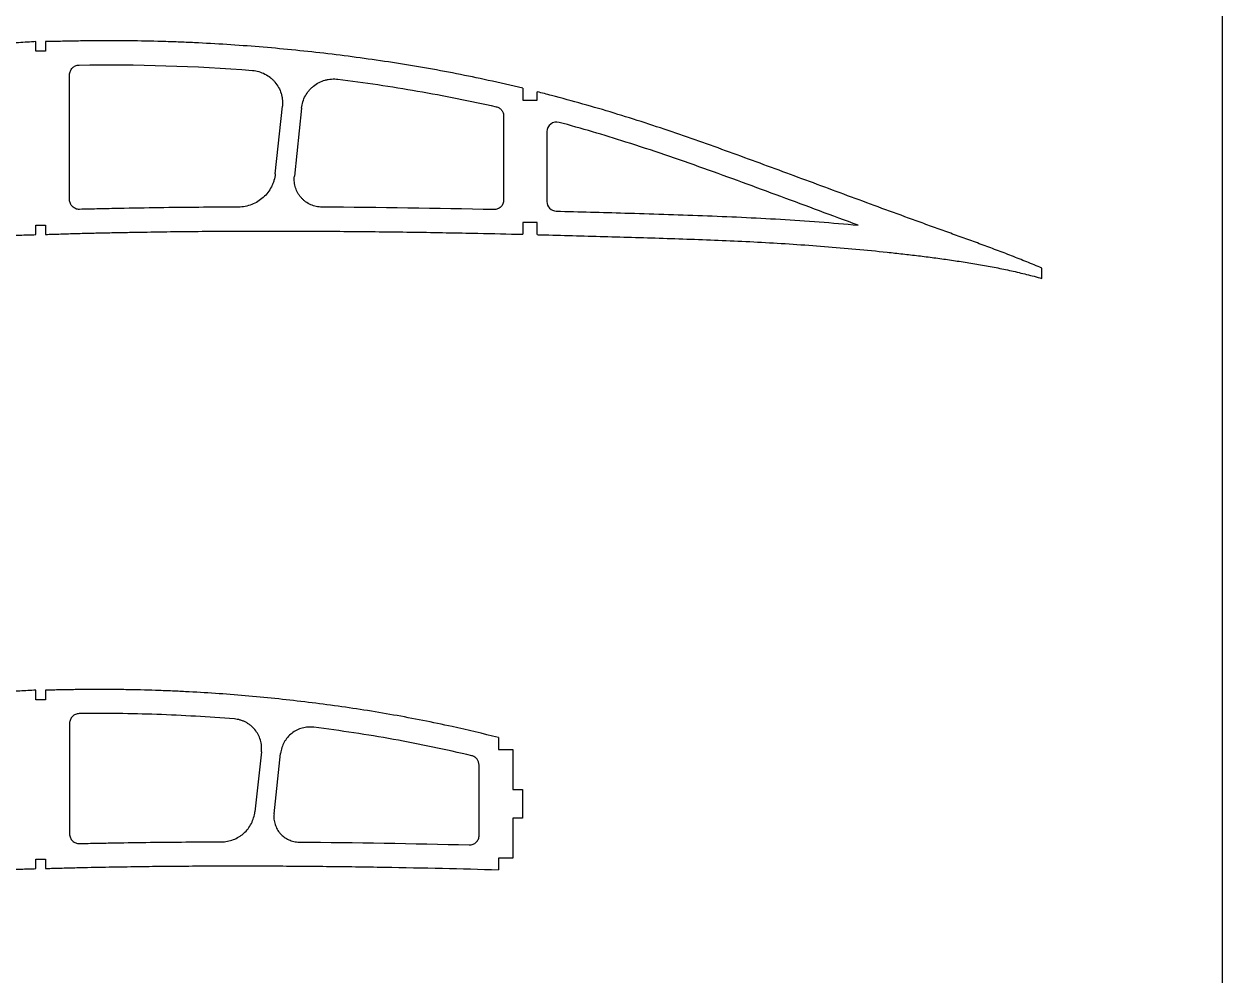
# Model space of a CAD drawing. Header units: millimetres. Extents: x -11497 to 404, y -3854 to 414.
# Drawn here: x -8604.6 to -8355.3, y -1903.2 to -1705.3 of the extents above; entities that cross this region are included whole.
import ezdxf

# ---------------------------------------------------------------- set-up
doc = ezdxf.new("R2010")
doc.units = ezdxf.units.MM
doc.layers.add('7', color=1, linetype='Continuous')

msp = doc.modelspace()

# ---------------------------------------------------------------- linework, layer by layer
for p, q in [((-8602.1145, -1710.9278), (-8602.1145, -1708.9394)), ((-8600.1145, -1708.9278), (-8600.1145, -1710.9278)), ((-8600.1145, -1710.9278), (-8602.1145, -1710.9278)), ((-8500.8012, -1718.6543), (-8500.8012, -1721.1543)), ((-8497.8012, -1721.1543), (-8497.8012, -1719.3941)), ((-8500.8012, -1721.1543), (-8497.8012, -1721.1543)), ((-8602.1145, -1749.1147), (-8602.1145, -1747.1147)), ((-8602.1145, -1747.1147), (-8600.1145, -1747.1147)), ((-8600.1145, -1747.1147), (-8600.1145, -1749.065)), ((-8497.8012, -1746.6209), (-8500.8012, -1746.6209)), ((-8500.8012, -1746.6209), (-8500.8012, -1749.0462)), ((-8497.8012, -1749.1209), (-8497.8012, -1746.6209)), ((-8602.1145, -1845.9258), (-8602.1145, -1843.9394)), ((-8600.1145, -1843.9258), (-8600.1145, -1845.9258)), ((-8600.1145, -1845.9258), (-8602.1145, -1845.9258)), ((-8505.9054, -1853.8049), (-8505.9054, -1856.3049)), ((-8505.9054, -1856.3049), (-8502.9054, -1856.3049)), ((-8502.9054, -1856.3049), (-8502.9054, -1864.5843)), ((-8502.9054, -1864.5843), (-8500.9054, -1864.5843)), ((-8500.9054, -1864.5843), (-8500.9054, -1870.5843)), ((-8500.9054, -1870.5843), (-8502.9054, -1870.5843)), ((-8502.9054, -1870.5843), (-8502.9054, -1878.895)), ((-8602.1145, -1881.0901), (-8602.1145, -1879.0901)), ((-8602.1145, -1879.0901), (-8600.1145, -1879.0901)), ((-8600.1145, -1879.0901), (-8600.1145, -1881.0442)), ((-8502.9054, -1878.895), (-8505.9054, -1878.895)), ((-8505.9054, -1878.895), (-8505.9054, -1881.3113))]:
    msp.add_line(p, q)
at = {"color": 7, "linetype": 'Continuous', "lineweight": 25}
for p, q in [((-8595.1145, -1741.8541), (-8595.1145, -1715.8111)), ((-8552.3183, -1736.4436), (-8550.8506, -1722.4074)), ((-8546.8655, -1722.7815), (-8548.3506, -1736.9783)), ((-8504.8012, -1724.4377), (-8504.8012, -1741.9044)), ((-8495.8012, -1727.6735), (-8495.8012, -1742.2213)), ((-8392.8358, -1758.2364), (-8392.8365, -1756.0747)), ((-8595.1145, -1850.82), (-8595.1145, -1873.8641)), ((-8555.1927, -1856.7566), (-8556.5617, -1869.2277)), ((-8552.5845, -1869.6836), (-8551.2024, -1857.1019)), ((-8509.9054, -1874.1509), (-8509.9054, -1859.5348))]:
    msp.add_line(p, q, dxfattribs=at)
at = {"color": 7, "linetype": 'Continuous'}
for centre, start, end in [((-8493.8012, -1727.6735), 74.84851, 180), ((-8493.8012, -1742.2213), 180, 268.488702)]:
    msp.add_arc(centre, 2, start, end, dxfattribs=at)
at = {"color": 7, "linetype": 'Continuous', "lineweight": 25}
for points, knots in [([(-8602.1145, -1708.9394), (-8603.328, -1709.009), (-8605.7543, -1709.1682), (-8609.3909, -1709.4402), (-8613.0259, -1709.7167), (-8616.6584, -1710.0094), (-8620.2845, -1710.3614), (-8623.9055, -1710.7504), (-8627.5202, -1711.1859), (-8632.3303, -1711.83), (-8638.3238, -1712.7531), (-8644.2851, -1713.8487), (-8649.0313, -1714.8307), (-8652.5784, -1715.6224), (-8656.1118, -1716.4697), (-8659.6304, -1717.3735), (-8663.1331, -1718.3344), (-8666.6182, -1719.3554), (-8670.0816, -1720.4459), (-8673.5213, -1721.6073), (-8676.9324, -1722.8488), (-8680.3115, -1724.1738), (-8683.6517, -1725.5934), (-8686.941, -1727.1267), (-8690.1703, -1728.782), (-8693.3307, -1730.5648), (-8696.4171, -1732.4724), (-8698.9192, -1734.17), (-8700.8693, -1735.6005), (-8702.3022, -1736.7124), (-8703.702, -1737.8659), (-8705.0617, -1739.0663), (-8706.1633, -1740.1012), (-8707.0247, -1740.9495), (-8707.6646, -1741.5921), (-8708.2939, -1742.2449), (-8708.9053, -1742.9145), (-8709.4921, -1743.6063), (-8710.0423, -1744.3272), (-8710.4601, -1744.9575), (-8710.7561, -1745.4848), (-8710.9564, -1745.8916), (-8711.1, -1746.2411), (-8711.1983, -1746.5268), (-8711.2633, -1746.7439), (-8711.3179, -1746.9638), (-8711.3747, -1747.2603), (-8711.4201, -1747.6361), (-8711.4164, -1748.0146), (-8711.3896, -1748.3157), (-8711.3569, -1748.5398), (-8711.3128, -1748.762), (-8711.2543, -1748.9803), (-8711.1805, -1749.1943), (-8711.0794, -1749.3964), (-8710.9714, -1749.5951), (-8710.8688, -1749.7971), (-8710.7557, -1749.9935), (-8710.6289, -1750.1812), (-8710.4917, -1750.3616), (-8710.2981, -1750.5932), (-8709.9439, -1750.9863), (-8709.4966, -1751.394), (-8709.0172, -1751.7623), (-8708.5198, -1752.1061), (-8707.8657, -1752.4857), (-8706.7596, -1752.9789), (-8705.2949, -1753.3735), (-8703.4951, -1753.6076), (-8701.6893, -1753.7757), (-8699.8796, -1753.8995), (-8698.0673, -1753.9763), (-8696.2538, -1754.0171), (-8694.4398, -1754.0206), (-8692.626, -1753.9944), (-8690.8126, -1753.9436), (-8688.9998, -1753.8761), (-8687.1873, -1753.797), (-8685.3749, -1753.7134), (-8683.5626, -1753.6262), (-8681.1464, -1753.5045), (-8678.1264, -1753.3408), (-8674.5032, -1753.1225), (-8670.8805, -1752.8882), (-8667.258, -1752.6431), (-8663.6352, -1752.3932), (-8660.0117, -1752.1436), (-8656.3873, -1751.8986), (-8652.7619, -1751.6572), (-8649.1354, -1751.4213), (-8645.5076, -1751.1927), (-8641.8785, -1750.9705), (-8637.038, -1750.6839), (-8632.1946, -1750.4143), (-8627.3484, -1750.1599), (-8623.7122, -1749.9779), (-8620.0745, -1749.8043), (-8617.0418, -1749.6665), (-8614.6147, -1749.5622), (-8612.7941, -1749.4851), (-8610.9731, -1749.4095), (-8609.1515, -1749.3393), (-8607.3295, -1749.2747), (-8604.9841, -1749.1967), (-8603.2456, -1749.1431), (-8602.1145, -1749.1147)], [0, 0, 0, 0, 0.008250743, 0.016501486, 0.024752229, 0.033002972, 0.041253715, 0.049504458, 0.057755201, 0.066005944, 0.08250743, 0.099008916, 0.107259659, 0.115510402, 0.123761145, 0.132011888, 0.140262631, 0.148513373, 0.156764116, 0.165014859, 0.173265602, 0.181516345, 0.189767088, 0.198017831, 0.206268574, 0.214519317, 0.22277006, 0.231020803, 0.235146175, 0.239271546, 0.243396918, 0.247522289, 0.251647661, 0.253710346, 0.255773032, 0.257835718, 0.259898404, 0.261961089, 0.264023775, 0.266086461, 0.267117804, 0.268149147, 0.269180489, 0.269696161, 0.270211832, 0.270727504, 0.271243175, 0.272274518, 0.273305861, 0.273821532, 0.274337204, 0.274852875, 0.275368547, 0.275884218, 0.27639989, 0.276915561, 0.277431232, 0.277946904, 0.278462575, 0.278978247, 0.279493918, 0.280525261, 0.282587947, 0.28361929, 0.284650632, 0.286713318, 0.288776004, 0.292901375, 0.297026747, 0.301152118, 0.30527749, 0.309402861, 0.313528233, 0.317653604, 0.321778976, 0.325904347, 0.330029719, 0.33415509, 0.338280462, 0.342405833, 0.346531205, 0.354781948, 0.363032691, 0.371283434, 0.379534177, 0.38778492, 0.396035663, 0.404286406, 0.412537149, 0.420787892, 0.429038634, 0.437289377, 0.44554012, 0.462041606, 0.470292349, 0.478543092, 0.486793835, 0.495044578, 0.49916995, 0.503295321, 0.507420693, 0.511546064, 0.515671436, 0.519796807, 0.527473097, 0.527473097, 0.527473097, 0.527473097]), ([(-8500.8012, -1718.6543), (-8503.1976, -1718.0751), (-8509.9947, -1716.5129), (-8519.053, -1714.7398), (-8527.9512, -1713.2756), (-8534.6445, -1712.3047), (-8541.3537, -1711.4527), (-8548.077, -1710.718), (-8554.8113, -1710.0939), (-8561.5556, -1709.5872), (-8567.1821, -1709.2597), (-8571.6863, -1709.0588), (-8576.1921, -1708.8971), (-8580.6997, -1708.7946), (-8585.2083, -1708.7533), (-8588.5898, -1708.7557), (-8591.9712, -1708.7856), (-8595.3521, -1708.8526), (-8598.0664, -1708.9037), (-8599.654, -1708.9233), (-8600.1145, -1708.9278)], [0.528325857, 0.528325857, 0.528325857, 0.528325857, 0.5625, 0.625, 0.65625, 0.6875, 0.71875, 0.75, 0.78125, 0.8125, 0.84375, 0.859375, 0.875, 0.90625, 0.921875, 0.9375, 0.953125, 0.96875, 0.984375, 0.990758762, 0.990758762, 0.990758762, 0.990758762]), ([(-8595.1145, -1715.8111), (-8595.1145, -1715.6805), (-8595.1018, -1715.5521), (-8595.0522, -1715.2994), (-8595.0147, -1715.1739), (-8594.9165, -1714.9339), (-8594.8565, -1714.82), (-8594.7146, -1714.6043), (-8594.6319, -1714.5019), (-8594.4512, -1714.3178), (-8594.3526, -1714.235), (-8594.1385, -1714.0883), (-8594.024, -1714.0252), (-8593.6693, -1713.8724), (-8593.4108, -1713.816), (-8593.1497, -1713.8114)], [0, 0, 0, 0, 0.125, 0.125, 0.25, 0.25, 0.375, 0.375, 0.5, 0.5, 0.625, 0.625, 0.75, 0.75, 1, 1, 1, 1]), ([(-8557.059, -1714.947), (-8556.6057, -1714.9829), (-8556.1631, -1715.0633), (-8555.2988, -1715.3102), (-8554.873, -1715.4793), (-8554.0742, -1715.8933), (-8553.6985, -1716.1378), (-8553.1709, -1716.5617), (-8553.0003, -1716.7134), (-8552.6783, -1717.03), (-8552.5261, -1717.1954), (-8552.0958, -1717.7122), (-8551.8429, -1718.0851), (-8551.4114, -1718.8844), (-8551.2389, -1719.299), (-8551.0428, -1719.9426), (-8550.9879, -1720.1608), (-8550.8997, -1720.6046), (-8550.8666, -1720.8301), (-8550.8017, -1721.5044), (-8550.8033, -1721.9552), (-8550.8506, -1722.4075)], [0, 0, 0, 0, 0.125, 0.125, 0.25, 0.25, 0.375, 0.375, 0.4375, 0.4375, 0.5, 0.5, 0.625, 0.625, 0.75, 0.75, 0.8125, 0.8125, 0.875, 0.875, 1, 1, 1, 1]), ([(-8546.8656, -1722.7816), (-8546.8184, -1722.3306), (-8546.7271, -1721.8915), (-8546.4594, -1721.036), (-8546.2803, -1720.6157), (-8545.848, -1719.8294), (-8545.595, -1719.4609), (-8545.1598, -1718.9451), (-8545.0044, -1718.7787), (-8544.681, -1718.4652), (-8544.5125, -1718.3174), (-8543.987, -1717.9006), (-8543.6097, -1717.6573), (-8542.8027, -1717.2453), (-8542.3853, -1717.0827), (-8541.7394, -1716.9014), (-8541.5207, -1716.8515), (-8541.0765, -1716.7732), (-8540.8509, -1716.745), (-8540.177, -1716.6947), (-8539.7274, -1716.7057), (-8539.2775, -1716.7621)], [0, 0, 0, 0, 0.125, 0.125, 0.25, 0.25, 0.375, 0.375, 0.4375, 0.4375, 0.5, 0.5, 0.625, 0.625, 0.75, 0.75, 0.8125, 0.8125, 0.875, 0.875, 1, 1, 1, 1]), ([(-8539.2776, -1716.7621), (-8533.7217, -1717.4581), (-8528.1977, -1718.2727), (-8517.2227, -1720.1727), (-8511.772, -1721.2592), (-8506.3594, -1722.4874)], [0, 0, 0, 0, 0.5, 0.5, 1, 1, 1, 1]), ([(-8392.8365, -1756.0747), (-8393.8707, -1755.6262), (-8395.9594, -1754.7777), (-8399.1006, -1753.5257), (-8402.2601, -1752.3203), (-8405.4289, -1751.1402), (-8408.6072, -1749.9855), (-8411.7882, -1748.8387), (-8414.9706, -1747.6954), (-8419.2094, -1746.1593), (-8424.5032, -1744.2256), (-8430.8495, -1741.8888), (-8437.1915, -1739.5399), (-8443.5331, -1737.1902), (-8449.8747, -1734.8405), (-8458.3388, -1731.7304), (-8466.8309, -1728.6971), (-8475.3843, -1725.8405), (-8483.9846, -1723.129), (-8491.4692, -1721.013), (-8496.8184, -1719.6414), (-8497.8012, -1719.3941)], [0, 0, 0, 0, 0.015625, 0.03125, 0.046875, 0.0625, 0.078125, 0.09375, 0.109375, 0.125, 0.15625, 0.1875, 0.21875, 0.25, 0.28125, 0.3125, 0.375, 0.40625, 0.4375, 0.5, 0.514048424, 0.514048424, 0.514048424, 0.514048424]), ([(-8506.3594, -1722.4874), (-8506.1382, -1722.5376), (-8505.9316, -1722.6229), (-8505.5473, -1722.8637), (-8505.3803, -1723.0125), (-8505.0972, -1723.3668), (-8504.9888, -1723.5625), (-8504.8388, -1723.9904), (-8504.8012, -1724.2109), (-8504.8012, -1724.4377)], [0, 0, 0, 0, 0.25, 0.25, 0.5, 0.5, 0.75, 0.75, 1, 1, 1, 1]), ([(-8431.068, -1747.1365), (-8436.417, -1745.164), (-8441.7618, -1743.179), (-8452.4547, -1739.2184), (-8457.8021, -1737.2412), (-8468.5387, -1733.4095), (-8473.9292, -1731.5591), (-8483.9684, -1728.3743), (-8488.6063, -1727.0082), (-8493.2785, -1725.743)], [0, 0, 0, 0, 0.25, 0.25, 0.5, 0.5, 0.75, 0.75, 0.961910179, 0.961910179, 0.961910179, 0.961910179]), ([(-8552.3183, -1736.4435), (-8552.3678, -1736.9169), (-8552.4599, -1737.3789), (-8552.6595, -1738.0553), (-8552.7364, -1738.278), (-8552.9112, -1738.7178), (-8553.0095, -1738.9354), (-8553.3307, -1739.5672), (-8553.5807, -1739.9644), (-8554.1516, -1740.7116), (-8554.4762, -1741.0643), (-8555.1751, -1741.6962), (-8555.5503, -1741.9779), (-8556.3522, -1742.4729), (-8556.7814, -1742.6862), (-8557.658, -1743.026), (-8558.1092, -1743.1553), (-8559.0379, -1743.3317), (-8559.5139, -1743.3778), (-8559.9898, -1743.3796)], [0, 0, 0, 0, 0.125, 0.125, 0.1875, 0.1875, 0.25, 0.25, 0.375, 0.375, 0.5, 0.5, 0.625, 0.625, 0.75, 0.75, 0.875, 0.875, 1, 1, 1, 1]), ([(-8542.5982, -1743.3961), (-8543.0065, -1743.3938), (-8543.4077, -1743.3491), (-8544.1968, -1743.1774), (-8544.5877, -1743.0484), (-8545.3232, -1742.717), (-8545.6714, -1742.5146), (-8546.1637, -1742.1546), (-8546.3221, -1742.0254), (-8546.6216, -1741.7541), (-8546.9055, -1741.4685), (-8547.1588, -1741.1546), (-8547.3965, -1740.8263), (-8547.5079, -1740.6542), (-8547.8108, -1740.1274), (-8547.974, -1739.7594), (-8548.161, -1739.1827), (-8548.2139, -1738.9851), (-8548.2981, -1738.5875), (-8548.3295, -1738.388), (-8548.3925, -1737.7874), (-8548.3931, -1737.3843), (-8548.3506, -1736.9782)], [0, 0, 0, 0, 0.125, 0.125, 0.25, 0.25, 0.375, 0.375, 0.4375, 0.4375, 0.5, 0.5625, 0.5625, 0.625, 0.625, 0.75, 0.75, 0.8125, 0.8125, 0.875, 0.875, 1, 1, 1, 1]), ([(-8593.0596, -1743.8538), (-8593.194, -1743.8575), (-8593.3264, -1743.8477), (-8593.5876, -1743.8023), (-8593.7177, -1743.7661), (-8593.9659, -1743.6691), (-8594.0839, -1743.6089), (-8594.3078, -1743.465), (-8594.4137, -1743.3808), (-8594.6989, -1743.1034), (-8594.853, -1742.8779), (-8595.0079, -1742.5118), (-8595.0478, -1742.3833), (-8595.1011, -1742.1212), (-8595.1145, -1741.9885), (-8595.1145, -1741.8541)], [0, 0, 0, 0, 0.125, 0.125, 0.25, 0.25, 0.375, 0.375, 0.5, 0.5, 0.75, 0.75, 0.875, 0.875, 1, 1, 1, 1]), ([(-8504.8012, -1741.9044), (-8504.8012, -1742.0383), (-8504.8146, -1742.17), (-8504.8667, -1742.4289), (-8504.9063, -1742.5575), (-8505.0093, -1742.8023), (-8505.0723, -1742.9182), (-8505.2213, -1743.1375), (-8505.3079, -1743.2409), (-8505.5913, -1743.518), (-8505.8197, -1743.666), (-8506.3107, -1743.8602), (-8506.5779, -1743.9088), (-8506.8456, -1743.9028)], [0, 0, 0, 0, 0.125, 0.125, 0.25, 0.25, 0.375, 0.375, 0.5, 0.5, 0.75, 0.75, 1, 1, 1, 1]), ([(-8559.9897, -1743.3796), (-8565.5022, -1743.4007), (-8571.0143, -1743.4487), (-8579.2818, -1743.5664), (-8582.0376, -1743.6124), (-8586.171, -1743.6948), (-8587.5487, -1743.7256), (-8590.3042, -1743.786), (-8591.682, -1743.8161), (-8593.0596, -1743.8538)], [0, 0, 0, 0, 0.5, 0.5, 0.75, 0.75, 0.875, 0.875, 1, 1, 1, 1]), ([(-8493.854, -1744.2206), (-8489.1037, -1744.3459), (-8484.3538, -1744.479), (-8474.2053, -1744.7735), (-8468.807, -1744.9386), (-8458.0141, -1745.3484), (-8452.6197, -1745.5961), (-8441.838, -1746.2423), (-8436.4508, -1746.6425), (-8431.068, -1747.1365)], [0.030053306, 0.030053306, 0.030053306, 0.030053306, 0.25, 0.25, 0.5, 0.5, 0.75, 0.75, 1, 1, 1, 1]), ([(-8600.1145, -1749.065), (-8599.6096, -1749.0519), (-8598.0177, -1749.0089), (-8595.8821, -1748.9393), (-8593.707, -1748.8747), (-8591.5313, -1748.8146), (-8588.8105, -1748.7562), (-8585.5444, -1748.683), (-8581.1878, -1748.5999), (-8575.7389, -1748.5131), (-8569.1958, -1748.4372), (-8562.6487, -1748.3887), (-8556.0979, -1748.3662), (-8549.544, -1748.3678), (-8542.9874, -1748.3913), (-8536.4285, -1748.4379), (-8529.8677, -1748.5052), (-8521.1179, -1748.6224), (-8511.4286, -1748.7984), (-8503.9268, -1748.9699), (-8500.8012, -1749.0462)], [0.531996511, 0.531996511, 0.531996511, 0.531996511, 0.535421807, 0.542796064, 0.546483193, 0.550170321, 0.557544578, 0.564918835, 0.572293092, 0.587041606, 0.60179012, 0.616538634, 0.631287149, 0.646035663, 0.660784177, 0.675532691, 0.690281205, 0.705029719, 0.734526747, 0.755593368, 0.755593368, 0.755593368, 0.755593368]), ([(-8497.8012, -1749.1209), (-8497.5505, -1749.1273), (-8492.9236, -1749.2452), (-8486.1089, -1749.4329), (-8477.3587, -1749.6835), (-8470.7975, -1749.8849), (-8464.2384, -1750.11), (-8457.6825, -1750.3749), (-8451.1312, -1750.6948), (-8444.5858, -1751.0814), (-8438.0485, -1751.5492), (-8431.5208, -1752.1004), (-8426.0911, -1752.6383), (-8421.7547, -1753.1203), (-8418.5063, -1753.5064), (-8415.2623, -1753.9195), (-8412.0231, -1754.3614), (-8408.7903, -1754.8404), (-8405.5662, -1755.3688), (-8402.3547, -1755.9618), (-8399.1575, -1756.6244), (-8395.984, -1757.3831), (-8393.8753, -1757.9184), (-8392.8358, -1758.2364)], [0.762333647, 0.762333647, 0.762333647, 0.762333647, 0.764023775, 0.793520803, 0.808269317, 0.823017831, 0.837766345, 0.852514859, 0.867263373, 0.882011888, 0.896760402, 0.911508916, 0.92625743, 0.933631687, 0.941005944, 0.948380201, 0.955754458, 0.963128715, 0.970502972, 0.977877229, 0.985251486, 0.992625743, 1, 1, 1, 1]), ([(-8602.1145, -1843.9394), (-8603.2331, -1843.9858), (-8605.4703, -1844.1083), (-8608.8232, -1844.3472), (-8612.1741, -1844.6039), (-8615.523, -1844.8763), (-8618.8666, -1845.2013), (-8622.2058, -1845.5617), (-8625.5395, -1845.9643), (-8629.9762, -1846.5601), (-8635.5051, -1847.4141), (-8641.0054, -1848.4271), (-8645.3851, -1849.3352), (-8648.6585, -1850.0673), (-8651.9194, -1850.8508), (-8655.1669, -1851.6867), (-8658.4, -1852.5753), (-8661.6169, -1853.5197), (-8664.8141, -1854.5277), (-8667.9891, -1855.6023), (-8671.1385, -1856.7496), (-8674.2576, -1857.9756), (-8677.3414, -1859.2883), (-8680.3781, -1860.7059), (-8683.359, -1862.2373), (-8686.2767, -1863.8856), (-8689.1251, -1865.6507), (-8691.4346, -1867.2206), (-8693.2339, -1868.544), (-8694.5559, -1869.5728), (-8695.8474, -1870.6398), (-8697.1014, -1871.7506), (-8698.1174, -1872.708), (-8698.9119, -1873.4925), (-8699.5017, -1874.0872), (-8700.082, -1874.6911), (-8700.6447, -1875.3113), (-8701.184, -1875.9525), (-8701.6885, -1876.6211), (-8702.0706, -1877.2057), (-8702.3389, -1877.6954), (-8702.5204, -1878.0727), (-8702.6481, -1878.3974), (-8702.7346, -1878.6626), (-8702.7916, -1878.8638), (-8702.8381, -1879.0677), (-8702.884, -1879.3424), (-8702.9243, -1879.6897), (-8702.92, -1880.0392), (-8702.899, -1880.3175), (-8702.8732, -1880.5248), (-8702.8378, -1880.7307), (-8702.7905, -1880.9335), (-8702.7304, -1881.133), (-8702.6448, -1881.3226), (-8702.551, -1881.5087), (-8702.46, -1881.6969), (-8702.359, -1881.8801), (-8702.2456, -1882.0557), (-8702.1225, -1882.2247), (-8701.9481, -1882.442), (-8701.6268, -1882.8098), (-8701.2189, -1883.1919), (-8700.7797, -1883.5365), (-8700.3245, -1883.8596), (-8699.7233, -1884.2151), (-8698.7071, -1884.6818), (-8697.3572, -1885.0572), (-8695.6957, -1885.2795), (-8694.0277, -1885.4339), (-8692.3564, -1885.5493), (-8690.6826, -1885.6194), (-8689.0078, -1885.6573), (-8687.3325, -1885.6597), (-8685.6574, -1885.6353), (-8683.9828, -1885.5869), (-8682.3087, -1885.5234), (-8680.635, -1885.4492), (-8678.9614, -1885.3704), (-8677.2879, -1885.2883), (-8675.0568, -1885.174), (-8672.2683, -1885.0207), (-8668.923, -1884.8162), (-8665.5784, -1884.5968), (-8662.2341, -1884.3675), (-8658.8898, -1884.134), (-8655.5451, -1883.9007), (-8652.1997, -1883.6713), (-8648.8536, -1883.4457), (-8645.5068, -1883.2252), (-8642.1591, -1883.0113), (-8638.8105, -1882.8036), (-8634.3444, -1882.5352), (-8629.8764, -1882.2828), (-8625.4064, -1882.0444), (-8622.0528, -1881.8741), (-8618.6982, -1881.7112), (-8615.9018, -1881.5813), (-8613.6641, -1881.4844), (-8611.9856, -1881.4114), (-8610.3069, -1881.3391), (-8608.6277, -1881.2755), (-8606.948, -1881.221), (-8604.7772, -1881.1577), (-8603.1659, -1881.1148), (-8602.1145, -1881.0901)], [0, 0, 0, 0, 0.008250743, 0.016501486, 0.024752229, 0.033002972, 0.041253715, 0.049504458, 0.057755201, 0.066005944, 0.08250743, 0.099008916, 0.107259659, 0.115510402, 0.123761145, 0.132011888, 0.140262631, 0.148513373, 0.156764116, 0.165014859, 0.173265602, 0.181516345, 0.189767088, 0.198017831, 0.206268574, 0.214519317, 0.22277006, 0.231020803, 0.235146175, 0.239271546, 0.243396918, 0.247522289, 0.251647661, 0.253710346, 0.255773032, 0.257835718, 0.259898404, 0.261961089, 0.264023775, 0.266086461, 0.267117804, 0.268149147, 0.269180489, 0.269696161, 0.270211832, 0.270727504, 0.271243175, 0.272274518, 0.273305861, 0.273821532, 0.274337204, 0.274852875, 0.275368547, 0.275884218, 0.27639989, 0.276915561, 0.277431232, 0.277946904, 0.278462575, 0.278978247, 0.279493918, 0.280525261, 0.282587947, 0.28361929, 0.284650632, 0.286713318, 0.288776004, 0.292901375, 0.297026747, 0.301152118, 0.30527749, 0.309402861, 0.313528233, 0.317653604, 0.321778976, 0.325904347, 0.330029719, 0.33415509, 0.338280462, 0.342405833, 0.346531205, 0.354781948, 0.363032691, 0.371283434, 0.379534177, 0.38778492, 0.396035663, 0.404286406, 0.412537149, 0.420787892, 0.429038634, 0.437289377, 0.44554012, 0.462041606, 0.470292349, 0.478543092, 0.486793835, 0.495044578, 0.49916995, 0.503295321, 0.507420693, 0.511546064, 0.515671436, 0.519796807, 0.527538551, 0.527538551, 0.527538551, 0.527538551]), ([(-8505.9054, -1853.8049), (-8509.0981, -1852.9926), (-8516.3417, -1851.273), (-8525.6813, -1849.4259), (-8533.8678, -1848.0617), (-8540.0262, -1847.1562), (-8546.1993, -1846.3598), (-8552.3856, -1845.6709), (-8558.5822, -1845.0841), (-8564.7882, -1844.6052), (-8569.9658, -1844.2931), (-8574.1108, -1844.0998), (-8578.2573, -1843.9419), (-8582.4056, -1843.8398), (-8586.5549, -1843.7923), (-8589.667, -1843.7888), (-8592.7791, -1843.8088), (-8595.8907, -1843.8659), (-8598.3358, -1843.9061), (-8599.7438, -1843.9221), (-8600.1145, -1843.9258)], [0.512879647, 0.512879647, 0.512879647, 0.512879647, 0.5625, 0.625, 0.65625, 0.6875, 0.71875, 0.75, 0.78125, 0.8125, 0.84375, 0.859375, 0.875, 0.90625, 0.921875, 0.9375, 0.953125, 0.96875, 0.984375, 0.989958729, 0.989958729, 0.989958729, 0.989958729]), ([(-8593.1423, -1848.8202), (-8593.2732, -1848.822), (-8593.4017, -1848.8365), (-8593.6542, -1848.8899), (-8593.7795, -1848.9294), (-8594.0185, -1849.0313), (-8594.1318, -1849.0932), (-8594.3458, -1849.2387), (-8594.4472, -1849.3231), (-8594.6288, -1849.5072), (-8594.7102, -1849.6074), (-8594.8539, -1849.8243), (-8594.9152, -1849.9401), (-8595.0624, -1850.2982), (-8595.1145, -1850.5582), (-8595.1145, -1850.82)], [0, 0, 0, 0, 0.125, 0.125, 0.25, 0.25, 0.375, 0.375, 0.5, 0.5, 0.625, 0.625, 0.75, 0.75, 1, 1, 1, 1]), ([(-8560.8326, -1849.932), (-8566.2093, -1849.4979), (-8571.59, -1849.1848), (-8579.6673, -1848.9037), (-8582.3608, -1848.8414), (-8586.4026, -1848.7958), (-8587.7502, -1848.7899), (-8590.4458, -1848.7933), (-8591.7939, -1848.8014), (-8593.1423, -1848.8202)], [0, 0, 0, 0, 0.5, 0.5, 0.75, 0.75, 0.875, 0.875, 1, 1, 1, 1]), ([(-8555.1927, -1856.7566), (-8555.1474, -1856.344), (-8555.1441, -1855.9341), (-8555.1995, -1855.3232), (-8555.2281, -1855.1202), (-8555.3059, -1854.7155), (-8555.3556, -1854.5131), (-8555.5326, -1853.9211), (-8555.6885, -1853.5427), (-8556.0749, -1852.8181), (-8556.3077, -1852.4706), (-8556.8296, -1851.8387), (-8557.1203, -1851.5501), (-8557.6022, -1851.1595), (-8557.77, -1851.037), (-8558.1135, -1850.8116), (-8558.4667, -1850.6043), (-8558.839, -1850.4328), (-8559.2209, -1850.2795), (-8559.4177, -1850.2118), (-8560.0135, -1850.0397), (-8560.4189, -1849.9654), (-8560.8326, -1849.932)], [0, 0, 0, 0, 0.125, 0.125, 0.1875, 0.1875, 0.25, 0.25, 0.375, 0.375, 0.5, 0.5, 0.625, 0.625, 0.6875, 0.6875, 0.75, 0.8125, 0.8125, 0.875, 0.875, 1, 1, 1, 1]), ([(-8544.2818, -1851.6536), (-8544.6908, -1851.6015), (-8545.0978, -1851.5907), (-8545.7056, -1851.6341), (-8545.9077, -1851.6585), (-8546.311, -1851.7277), (-8546.513, -1851.7729), (-8547.1048, -1851.9364), (-8547.4839, -1852.083), (-8548.2118, -1852.4504), (-8548.5624, -1852.6736), (-8549.2025, -1853.1769), (-8549.496, -1853.4584), (-8549.8956, -1853.9265), (-8550.0217, -1854.0902), (-8550.2546, -1854.4258), (-8550.3621, -1854.5985), (-8550.6585, -1855.1312), (-8550.8222, -1855.5082), (-8551.0722, -1856.2914), (-8551.1573, -1856.6921), (-8551.2024, -1857.1019)], [0, 0, 0, 0, 0.125, 0.125, 0.1875, 0.1875, 0.25, 0.25, 0.375, 0.375, 0.5, 0.5, 0.625, 0.625, 0.6875, 0.6875, 0.75, 0.75, 0.875, 0.875, 1, 1, 1, 1]), ([(-8511.4417, -1857.5896), (-8516.8341, -1856.3021), (-8522.2681, -1855.1676), (-8533.2171, -1853.1973), (-8538.732, -1852.3613), (-8544.2819, -1851.6536)], [0, 0, 0, 0, 0.5, 0.5, 1, 1, 1, 1]), ([(-8509.9054, -1859.5348), (-8509.9054, -1859.3099), (-8509.9423, -1859.0913), (-8510.0898, -1858.6667), (-8510.1965, -1858.4721), (-8510.4749, -1858.1195), (-8510.6397, -1857.9705), (-8511.0181, -1857.7288), (-8511.223, -1857.6418), (-8511.4417, -1857.5896)], [0, 0, 0, 0, 0.25, 0.25, 0.5, 0.5, 0.75, 0.75, 1, 1, 1, 1]), ([(-8563.5571, -1875.5079), (-8563.1244, -1875.507), (-8562.6987, -1875.4668), (-8561.8607, -1875.3108), (-8561.4463, -1875.1943), (-8560.6407, -1874.8851), (-8560.2575, -1874.696), (-8559.7113, -1874.3623), (-8559.534, -1874.2426), (-8559.1892, -1873.9862), (-8559.0211, -1873.8487), (-8558.5412, -1873.4181), (-8558.2509, -1873.1053), (-8557.7286, -1872.429), (-8557.4948, -1872.0615), (-8557.1031, -1871.2992), (-8556.9434, -1870.9036), (-8556.6962, -1870.0839), (-8556.6089, -1869.6578), (-8556.5617, -1869.2277)], [0, 0, 0, 0, 0.125, 0.125, 0.25, 0.25, 0.375, 0.375, 0.4375, 0.4375, 0.5, 0.5, 0.625, 0.625, 0.75, 0.75, 0.875, 0.875, 1, 1, 1, 1]), ([(-8552.5846, -1869.6835), (-8552.6252, -1870.0538), (-8552.6265, -1870.4216), (-8552.5717, -1870.9696), (-8552.5439, -1871.1517), (-8552.4688, -1871.5145), (-8552.4213, -1871.6952), (-8552.2529, -1872.2224), (-8552.1054, -1872.5587), (-8551.831, -1873.0403), (-8551.73, -1873.1978), (-8551.5142, -1873.4982), (-8551.3991, -1873.6419), (-8551.0329, -1874.0535), (-8550.7589, -1874.3038), (-8550.1612, -1874.7437), (-8549.844, -1874.9293), (-8549.1738, -1875.2335), (-8548.8174, -1875.3522), (-8548.0978, -1875.5106), (-8547.7317, -1875.5522), (-8547.3592, -1875.555)], [0, 0, 0, 0, 0.125, 0.125, 0.1875, 0.1875, 0.25, 0.25, 0.375, 0.375, 0.4375, 0.4375, 0.5, 0.5, 0.625, 0.625, 0.75, 0.75, 0.875, 0.875, 1, 1, 1, 1]), ([(-8595.1145, -1873.8641), (-8595.1145, -1873.9981), (-8595.1011, -1874.1299), (-8595.0489, -1874.3891), (-8595.0093, -1874.5179), (-8594.9061, -1874.7629), (-8594.843, -1874.8791), (-8594.6938, -1875.0986), (-8594.6071, -1875.2021), (-8594.3234, -1875.4796), (-8594.0947, -1875.6277), (-8593.603, -1875.8219), (-8593.3355, -1875.8703), (-8593.0674, -1875.864)], [0, 0, 0, 0, 0.125, 0.125, 0.25, 0.25, 0.375, 0.375, 0.5, 0.5, 0.75, 0.75, 1, 1, 1, 1]), ([(-8511.9558, -1876.1492), (-8511.8217, -1876.1525), (-8511.6895, -1876.1425), (-8511.4289, -1876.0968), (-8511.299, -1876.0604), (-8511.0513, -1875.9634), (-8510.9336, -1875.9031), (-8510.7103, -1875.7593), (-8510.6046, -1875.6752), (-8510.32, -1875.3981), (-8510.1663, -1875.173), (-8510.0117, -1874.8075), (-8509.9719, -1874.6793), (-8509.9188, -1874.4176), (-8509.9054, -1874.2851), (-8509.9054, -1874.1509)], [0, 0, 0, 0, 0.125, 0.125, 0.25, 0.25, 0.375, 0.375, 0.5, 0.5, 0.75, 0.75, 0.875, 0.875, 1, 1, 1, 1]), ([(-8593.0674, -1875.864), (-8591.838, -1875.8351), (-8590.6085, -1875.8111), (-8588.1496, -1875.7618), (-8586.9201, -1875.738), (-8583.2315, -1875.6741), (-8580.7724, -1875.6385), (-8573.3948, -1875.55), (-8568.4761, -1875.5173), (-8563.557, -1875.5079)], [0, 0, 0, 0, 0.125, 0.125, 0.25, 0.25, 0.5, 0.5, 1, 1, 1, 1]), ([(-8600.1145, -1881.0442), (-8599.7103, -1881.0349), (-8598.3044, -1881.0017), (-8596.3975, -1880.9501), (-8594.3934, -1880.8993), (-8592.3889, -1880.849), (-8589.8825, -1880.7988), (-8586.8742, -1880.7383), (-8582.862, -1880.6701), (-8577.8449, -1880.6008), (-8571.8216, -1880.5429), (-8565.7959, -1880.511), (-8559.7682, -1880.5025), (-8553.7386, -1880.5165), (-8547.7075, -1880.55), (-8541.6751, -1880.6054), (-8535.6416, -1880.6795), (-8527.5961, -1880.8035), (-8517.6836, -1881.0032), (-8509.7828, -1881.2049), (-8505.9054, -1881.3113)], [0.532446625, 0.532446625, 0.532446625, 0.532446625, 0.535421807, 0.542796064, 0.546483193, 0.550170321, 0.557544578, 0.564918835, 0.572293092, 0.587041606, 0.60179012, 0.616538634, 0.631287149, 0.646035663, 0.660784177, 0.675532691, 0.690281205, 0.705029719, 0.734526747, 0.762954849, 0.762954849, 0.762954849, 0.762954849])]:
    msp.add_open_spline(points, degree=3, knots=knots, dxfattribs=at)
for points in [[(-8593.1497, -1713.8114), (-8581.101, -1713.5992), (-8569.0713, -1713.9968), (-8557.0589, -1714.947)], [(-8506.8456, -1743.9028), (-8518.7605, -1743.6382), (-8530.6778, -1743.4622), (-8542.5982, -1743.3961)], [(-8547.3592, -1875.555), (-8535.5548, -1875.6442), (-8523.754, -1875.8517), (-8511.9558, -1876.1492)]]:
    msp.add_open_spline(points, degree=3, dxfattribs=at)
at = {"layer": '7'}
msp.add_lwpolyline([(-8945.1716, -1553.7887), (-8355.3265, -1553.7887), (-8355.3265, -2304.6721), (-8945.1716, -2304.6721)], close=True, dxfattribs=at)

doc.saveas('drawing.dxf')
